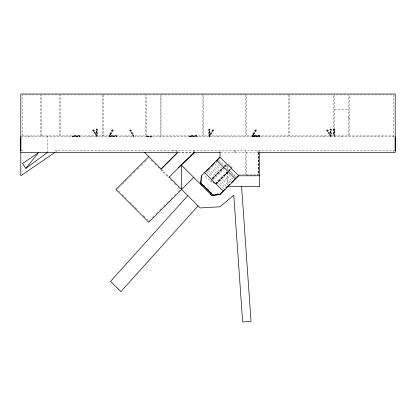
<?xml version="1.0" encoding="UTF-8"?>
<svg xmlns="http://www.w3.org/2000/svg" width="416" height="416" viewBox="0 0 416 416"><rect width="100%" height="100%" fill="white"/><g stroke="black" fill="none" stroke-linecap="round" stroke-linejoin="round"><path stroke-width="0.31" stroke-dasharray="2.08 1.56" d="M116.21 136.51L116.381 136.874L116.178 136.557M151.07 136.557C150.27 136.261 151.367 136.089 150.894 136.386M79.388 136.443L79.388 136.906L79.264 136.521M150.909 136.916L151.117 137.233L151.07 136.791M259.459 136.937L259.49 136.562M96.424 129.36L96.018 129.381L96.496 129.199M112.991 130.473L113.391 130.556L112.986 130.328M209.83 129.314C210.012 129.886 210.324 129.111 210.007 129.319M213.356 130.473L213.751 130.556L213.351 130.328M256.121 130.473L256.516 130.556L256.116 130.328M259.251 136.568L259.355 136.942M334.63 129.314L335.109 129.308L334.807 129.319M201.765 181.017L201.963 178.662M129.823 130.4C130.073 131.175 129.1 130.12 130.01 130.478M112.668 130.411L112.871 130.057M110.183 134.888L112.221 131.362M110.235 134.919L112.273 131.388M213.034 130.411L213.236 130.057M209.602 136.354L213.382 129.808L209.83 136.354M210.548 134.888L212.633 131.388M255.798 130.411L256.001 130.057M253.313 134.888L255.346 131.362M253.365 134.919L255.398 131.388M93.064 130.478L92.628 130.666L92.914 130.426M326.737 130.452C326.94 131.045 326.206 130.151 326.955 130.478M189.935 136.432C190.762 136.521 189.628 137.202 190.096 136.505M211.021 179.8L210.714 180.112L215.467 184.844M212.321 178.5L223.61 167.159M224.526 166.244L226.814 163.946M211.541 179.53L223.735 167.284M224.702 166.312L226.814 164.195M212.503 178.682L223.798 167.346M224.765 166.374L226.876 164.252M212.628 178.807L223.917 167.471M224.832 166.551L227.12 164.252M227.37 165.417L211.078 181.776L204.116 174.845M215.462 183.435L230.49 168.345M215.857 183.83L227.599 172.037M228.878 170.752L231.65 167.97M216.434 183.498L227.724 172.162M228.301 171.584L230.994 168.875M216.044 184.012L228.238 171.772M228.358 171.647L231.956 168.033M216.169 184.137L227.911 172.344M229.19 171.059L230.963 169.276M226.741 186.54L225.389 187.897L218.171 180.716M234.868 178.376L236.226 177.013L229.008 169.827M117.666 188.989L120.411 186.238M122.242 184.408L124.53 182.12M124.992 181.662L128.196 178.454M130.026 176.623L131.856 174.793M133.692 172.962L135.522 171.127M137.353 169.296L139.183 167.466M141.019 165.636L142.849 163.8M144.68 161.97L146.51 160.139M161.923 170.976L162.542 170.357M167.274 176.322L167.892 175.703M150.176 219.669L148.803 221.042L146.968 219.211M152.464 217.376L153.837 216.003M156.13 213.715L157.96 211.884M159.791 210.054L161.621 208.218M163.457 206.388L165.287 204.558M167.118 202.727L168.948 200.892M170.778 199.061L172.614 197.231M174.444 195.4L176.275 193.565M178.105 191.734L180.398 189.446M93.09 130.057L93.293 130.411M93.148 130.156L93.792 129.787L97.079 135.481L96.434 135.85M93.236 130.312L93.782 129.995L96.98 135.538M96.351 135.699L96.897 135.387M96.725 136.354L92.742 129.922L96.725 136.354L96.725 128.794L96.725 136.791M130.036 130.057L130.291 130.38M130.094 130.156L130.733 129.787L134.025 135.481L133.38 135.85M130.182 130.312L130.728 129.995L133.926 135.538M133.297 135.699L133.838 135.387M326.981 130.057L327.236 130.38M327.038 130.156L327.683 129.787L330.97 135.481L330.325 135.85M327.127 130.312L327.673 129.995L330.871 135.538M330.242 135.699L330.788 135.387M330.616 136.354L326.633 129.922L330.616 136.354L330.387 128.794L330.616 136.791M210.007 129.433L209.83 129.73M216.674 193.95L219.617 193.69M334.402 109.736L349.237 109.736M348.364 117.208L349.237 117.208M348.364 118.076L349.237 118.076M334.402 128.794L334.402 136.354M96.725 129.085L96.725 129.49M96.725 129.199L97.469 129.199L97.469 135.772L96.725 135.772M209.602 129.199L208.858 129.199L208.858 136.011L209.602 136.011M330.616 129.199L331.36 129.199L331.36 135.772L330.616 135.772M334.402 129.199L333.658 129.199L333.658 135.772L334.402 135.772M209.544 129.324L208.972 129.376L208.972 135.84M96.725 129.376L97.354 129.376L97.354 135.772M330.616 129.376L331.25 129.376L331.25 135.772M334.402 129.376L333.772 129.376L333.772 135.6L334.402 135.6M208.858 129.438L209.602 129.438M208.972 129.615L209.602 129.615M196.508 135.569L190.107 135.569L190.107 136.204M252.944 135.502L259.522 135.502M96.725 135.6L97.354 135.6M208.972 135.6L209.602 135.6M330.616 135.6L331.25 135.6M208.858 135.772L209.602 135.772M22.547 135.918L40.726 135.918L40.726 94.9L22.547 94.9L22.547 136.791M41.6 135.918L59.784 135.918L59.784 94.9L41.6 94.9L41.6 136.791M146.182 135.918L160.144 135.918M334.402 135.918L393.453 135.918M116.1 136.204L116.511 136.204M189.816 136.204L190.226 136.204M72.29 136.209L79.856 136.209M109.236 136.204L116.802 136.204M189.53 136.204L197.09 136.204M252.361 136.24L259.927 136.24M74.038 136.297L78.109 136.354M110.984 136.349L115.055 136.287M191.272 136.349L195.343 136.287M254.108 136.328L258.18 136.349M72.29 136.443L79.856 136.443M109.236 136.432L116.802 136.432M189.53 136.432L197.09 136.432M252.361 136.432L259.927 136.432M146.879 136.5L150.722 136.557M252.361 136.474L259.927 136.474M146.182 136.557L151.419 136.557M209.602 136.594L209.83 128.794L209.602 136.791M146.936 136.646L150.66 136.646M146.936 136.703L150.66 136.703M20.8 136.791L395.2 136.791M20.8 150.758L22.547 150.758L22.547 151.918M395.2 150.758L55.125 150.758L55.125 152.5M178.386 152.443L192.577 152.443M178.074 152.5L193.892 152.5M258.981 152.5L220.865 152.5L220.865 150.758M259.054 174.028L257.889 174.028L257.889 175.193M238.69 174.902L258.762 174.902L258.762 150.758M246.548 175.12L257.889 175.12M255.944 130.156L255.299 129.787L252.013 135.481L252.652 135.85M255.856 130.312L255.31 129.995L252.195 135.387L252.741 135.699M213.179 130.156L212.54 129.787L209.248 135.481L209.893 135.85M213.091 130.312L212.545 129.995L209.435 135.387L209.976 135.699M112.814 130.156L112.174 129.787L108.888 135.481L109.528 135.85M112.726 130.312L112.18 129.995L109.07 135.387L109.616 135.699M228.379 164.102L232.263 167.97M230.204 166.166L231.52 167.471M218.733 160.243L236.085 177.523M215.436 161.73L223.267 169.53M226.299 172.552L233.516 179.733M214.698 163.706L221.915 170.893M224.947 173.909L232.159 181.095M212.727 164.455L220.558 172.255M223.59 175.271L230.989 182.64M211.37 165.812L219.206 173.612M222.238 176.634L229.45 183.815M210.018 167.175L217.849 174.975M220.88 177.991L228.098 185.177M208.66 168.537L216.497 176.337M219.528 179.353L226.923 186.722M207.927 170.513L215.14 177.694M206.57 171.87L213.788 179.057M216.819 182.073L224.214 189.441M212.774 181.917L214.963 184.096M204.209 185.37L205.114 186.269M207.381 188.521L208.286 189.426M211 192.13L211.905 193.029M161.184 169L169.25 177.06M151.065 160.113L152.922 161.97M154.684 163.732L156.588 165.636M157.851 166.899L168.631 177.679M170.321 179.369L172.702 181.75M174.444 183.492L176.327 185.375M178.105 187.153L179.946 188.994M118.581 190.819L119.496 191.734M122.242 194.485L126.823 199.061M130.026 202.27L137.81 210.054M143.307 215.545L145.137 217.376M327.584 131.388L329.67 134.888M130.64 131.388L132.673 134.919M93.694 131.388L95.779 134.888M393.453 136.791L393.453 94.9L349.237 94.9L349.237 135.918M393.453 150.758L393.453 152.5M348.364 135.918L348.364 94.9L334.402 94.9L334.402 136.791M341.962 135.918L341.962 136.791M334.547 130.536L334.547 134.612M334.485 130.536L334.485 134.612M330.533 130.536L330.533 134.612M330.47 130.536L330.47 134.612M323.055 135.918L323.055 136.791M259.927 135.918L259.927 136.791M259.636 136.24L259.23 136.24M259.636 150.758L259.636 151.939M259.522 136.24L259.522 135.46L252.944 135.46L252.944 136.24M259.345 136.24L259.345 135.569L253.12 135.611L253.12 136.24M258.721 152.5L258.721 174.028M258.544 152.5L258.544 174.028M258.18 136.204L258.18 136.474M257.889 150.758L257.889 152.5M254.108 136.204L254.108 136.474M252.361 135.918L252.361 136.791M246.548 152.5L246.548 174.902M245.674 150.758L245.674 174.902M235.7 150.758L235.7 152.5M234.832 150.758L234.832 152.5M227.828 166.234L227.828 170.066M227.828 172.624L227.828 184.766M219.991 150.758L219.991 152.443M217.162 135.918L217.162 136.791M209.747 130.536L209.747 134.852M209.685 130.536L209.685 134.852M197.09 135.918L197.09 136.791M196.508 136.204L196.508 135.46L189.935 135.46L189.935 136.204M196.336 135.569L196.336 136.204M194.766 150.758L194.766 151.939M193.892 150.758L193.892 151.918M189.53 135.918L189.53 136.791M177.601 150.758L177.601 151.918M176.727 151.939L176.727 150.816L172.656 150.758L172.656 152.5M160.144 136.791L160.144 94.9L146.182 94.9L146.182 136.791M151.419 135.918L151.419 136.791M150.66 136.5L150.66 136.848M146.936 136.5L146.936 136.848M133.671 135.918L133.671 136.791M126.11 135.918L126.11 136.791M116.802 135.918L116.802 136.791M116.392 136.204L116.392 135.46L109.819 135.46L109.819 136.204M116.22 136.204L116.22 135.569L109.99 135.569L109.99 136.204M109.236 135.918L109.236 136.791M103.418 94.9L103.418 135.918M102.544 94.9L102.544 135.918M96.642 130.536L96.642 134.612M96.58 130.536L96.58 134.612M89.164 135.918L89.164 136.791M79.856 135.918L79.856 136.791M79.565 136.209L79.154 136.209M79.446 136.209L79.446 135.47L72.873 135.47L72.873 136.209M79.274 136.209L79.274 135.58L73.05 135.58L73.05 136.209M72.29 135.918L72.29 136.791M56.581 150.758L56.581 152.5M47.419 135.918L47.419 152.5M28.366 135.918L28.366 136.791M329.914 129.324L330.314 129.412L329.914 129.324M113.017 129.808L109.439 136.474L113.017 129.808M256.147 129.808L252.564 136.474L256.147 129.808M129.891 129.808L133.474 136.474L129.891 129.808M145.309 94.9L60.653 94.9L60.653 135.918L145.309 135.918L145.309 94.9M202.909 94.9L161.018 94.9L161.018 135.918L202.909 135.918L202.909 94.9M245.674 94.9L203.783 94.9L203.783 135.918L245.674 135.918L245.674 94.9M288.439 94.9L246.548 94.9L246.548 135.918L288.439 135.918L288.439 94.9M333.528 94.9L289.307 94.9L289.307 135.918L333.528 135.918L333.528 94.9"/><path stroke-width="0.62" d="M201.152 179.842L200.886 183.05L201.23 182.926M201.261 178.558L201.474 175.989M25.828 168.345L38.693 152.5L22.547 163.54L25.828 168.345L47.419 152.5M187.788 195.603L110.583 281.351L120.874 291.637L198.078 205.889M148.803 156.614L115.97 189.446L148.803 222.274L193.679 177.346M219.991 152.443L219.991 157.154L201.313 175.916L200.715 183.118L212.815 195.166L220.012 194.532L238.69 175.776L259.636 175.776M206.071 171.371L209.232 168.199M211.037 166.384L214.651 162.755M216.008 161.398L219.653 157.732M200.382 184.023L201.204 183.196M201.62 185.25L202.441 184.428M210.673 194.267L211.494 193.44M181.631 189.446L181.256 164.975L211.91 195.499L212.524 194.88M219.856 194.381L224.947 189.264M226.304 187.907L229.913 184.278M231.722 182.463L234.884 179.291M236.704 177.455L238.534 175.62M161.143 168.958L177.601 152.5L20.8 152.5M177.294 152.89L161.184 169L144.685 152.5M169.25 177.06L193.892 152.5M178.474 167.544L194.766 152.5M54.834 152.5L20.8 175.776L20.8 94.026L395.2 94.026L395.2 152.5L259.636 152.5M211.91 195.499L220.012 194.532M212.878 194.995L214.146 194.88M215.415 194.771L218.587 194.49M20.8 136.791L20.8 150.758M395.2 136.791L395.2 150.758M193.482 152.5L219.991 152.5M227.828 186.685L259.636 186.685L259.636 152.443M219.991 157.154L238.69 175.776M216.793 160.373L235.487 178.989M204.599 172.614L223.298 191.235M202.218 184.376L211.546 193.664M169.177 176.987L200.132 207.948L220.012 206.82L233.782 195.25L242.642 321.974L251.02 321.386L241.602 186.685"/></g></svg>
